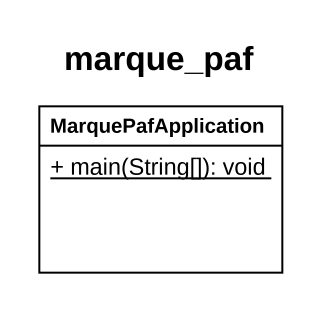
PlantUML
@startuml
title marque_paf
hide circle
hide empty members
skinparam classAttributeIconSize 0
class MarquePafApplication {
  {static} + main(String[]): void
}
@enduml
